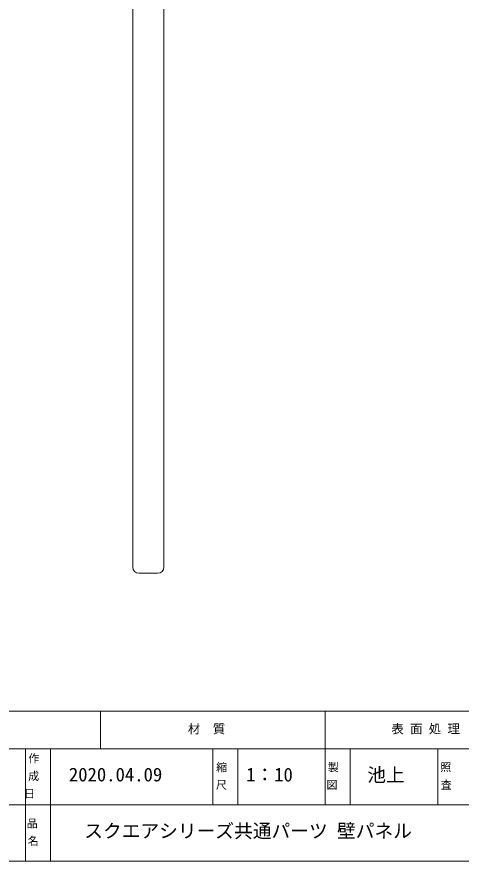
# Model space of a CAD drawing. Units: millimetres, scale not verified. Extents: x -203 to 203, y -143 to 143.
# Drawn here: x 58.6 to 129.7, y -138 to -2.8 of the extents above; entities that cross this region are included whole.
import ezdxf
from ezdxf.enums import TextEntityAlignment as Align

# ---------------------------------------------------------------- set-up
doc = ezdxf.new("R2010")
doc.units = ezdxf.units.MM
doc.header["$LTSCALE"] = 0.5
for name, color, linetype, lineweight in [('0-3_DIMENSION_LINES$03_LINES', 7, 'Continuous', 18), ('0-4_図面_FORMAT$03_TEXT', 7, 'Continuous', 18), ('0-6_図面_FORMAT$01_WAKU$OUT_LINE', 6, 'Continuous', 18), ('0-8_図面_FORMAT$01_WAKU$SUB_LINE', 7, 'Continuous', 18)]:
    doc.layers.add(name, color=color, linetype=linetype, lineweight=lineweight)
doc.styles.add('ＭＳ ゴシック', font='')
doc.styles.get('ＭＳ ゴシック').set_extended_font_data('MS Gothic')

# ---------------------------------------------------------------- blocks, each defined once
blk = doc.blocks.new('_X22')
at = {"layer": '0-4_図面_FORMAT$03_TEXT', "style": 'ＭＳ ゴシック'}
for s, p in [('作', (540.875, 51.813)), ('成', (540.801, 46.191)), ('日', (539.482, 40.568))]:
    blk.add_text(s, height=2.566, dxfattribs=at).set_placement(p, align=Align.BOTTOM_LEFT)
blk = doc.blocks.new('_X19')
at = {"layer": '0-4_図面_FORMAT$03_TEXT', "style": 'ＭＳ ゴシック'}
for s, p in [('品', (540.35, 31.002)), ('名', (540.651, 25.38))]:
    blk.add_text(s, height=2.566, dxfattribs=at).set_placement(p, align=Align.BOTTOM_LEFT)
blk = doc.blocks.new('_X18')
at = {"layer": '0-4_図面_FORMAT$03_TEXT', "style": 'ＭＳ ゴシック'}
for s, p in [('縮', (601.025, 49.002)), ('尺', (600.952, 43.38))]:
    blk.add_text(s, height=2.566, dxfattribs=at).set_placement(p, align=Align.BOTTOM_LEFT)
blk = doc.blocks.new('_X17')
at = {"layer": '0-4_図面_FORMAT$03_TEXT', "style": 'ＭＳ ゴシック'}
for s, p in [('製', (636.801, 49.002)), ('図', (636.385, 43.38))]:
    blk.add_text(s, height=2.566, dxfattribs=at).set_placement(p, align=Align.BOTTOM_LEFT)
blk = doc.blocks.new('_X16')
at = {"layer": '0-4_図面_FORMAT$03_TEXT', "style": 'ＭＳ ゴシック'}
for s, p in [('照', (672.836, 49.002)), ('査', (672.987, 43.38))]:
    blk.add_text(s, height=2.566, dxfattribs=at).set_placement(p, align=Align.BOTTOM_LEFT)

msp = doc.modelspace()

# ---------------------------------------------------------------- linework, layer by layer
at = {"layer": '0-3_DIMENSION_LINES$03_LINES'}
for p, q in [((77.1424, -90.8982), (77.1424, 57.1018)), ((82.1424, 57.1018), (82.1424, -90.8982)), ((81.1424, -91.8982), (78.1424, -91.8982))]:
    msp.add_line(p, q, dxfattribs=at)
for centre, start, end in [((78.1424, -90.8982), 180, 270), ((81.1424, -90.8982), 270, 0)]:
    msp.add_arc(centre, 1, start, end, dxfattribs=at)
at = {"layer": '0-6_図面_FORMAT$01_WAKU$OUT_LINE'}
for p, q in [((198, -114), (-198, -114)), ((198, -120), (-78, -120)), ((-198, -138), (198, -138))]:
    msp.add_line(p, q, dxfattribs=at)
at = {"layer": '0-8_図面_FORMAT$01_WAKU$SUB_LINE'}
for p, q in [((72, -114), (72, -120)), ((108, -129), (108, -114)), ((60, -138), (60, -120)), ((64, -138), (64, -120)), ((90, -129), (90, -120)), ((94, -129), (94, -120)), ((112, -129), (112, -120)), ((126, -120), (126, -129)), ((12, -129), (144, -129))]:
    msp.add_line(p, q, dxfattribs=at)

# ---------------------------------------------------------------- block references
at = {"layer": '0-4_図面_FORMAT$03_TEXT', "xscale": 0.5, "yscale": 0.5}
for name in ['_X22', '_X18', '_X17', '_X16', '_X19']:
    msp.add_blockref(name, (-210, -148.5), dxfattribs=at)

# ---------------------------------------------------------------- texts
at = {"layer": '0-4_図面_FORMAT$03_TEXT', "style": 'ＭＳ ゴシック'}
for s, height, p in [('材\u3000質', 1.466, (85.975, -117.9799)), ('表 面 処 理', 1.466, (118.573, -117.9799)), ('2020.04.09', 2.199, (66.9212, -125.8936)), ('池上', 2.199, (114.7187, -125.9459)), ('1：10', 2.199, (95.3078, -125.9023)), ('スクエアシリーズ共通パーツ 壁パネル', 2.199, (69.3851, -134.9198))]:
    msp.add_text(s, height=height, dxfattribs=at).set_placement(p, align=Align.BOTTOM_LEFT)

doc.saveas('drawing.dxf')
